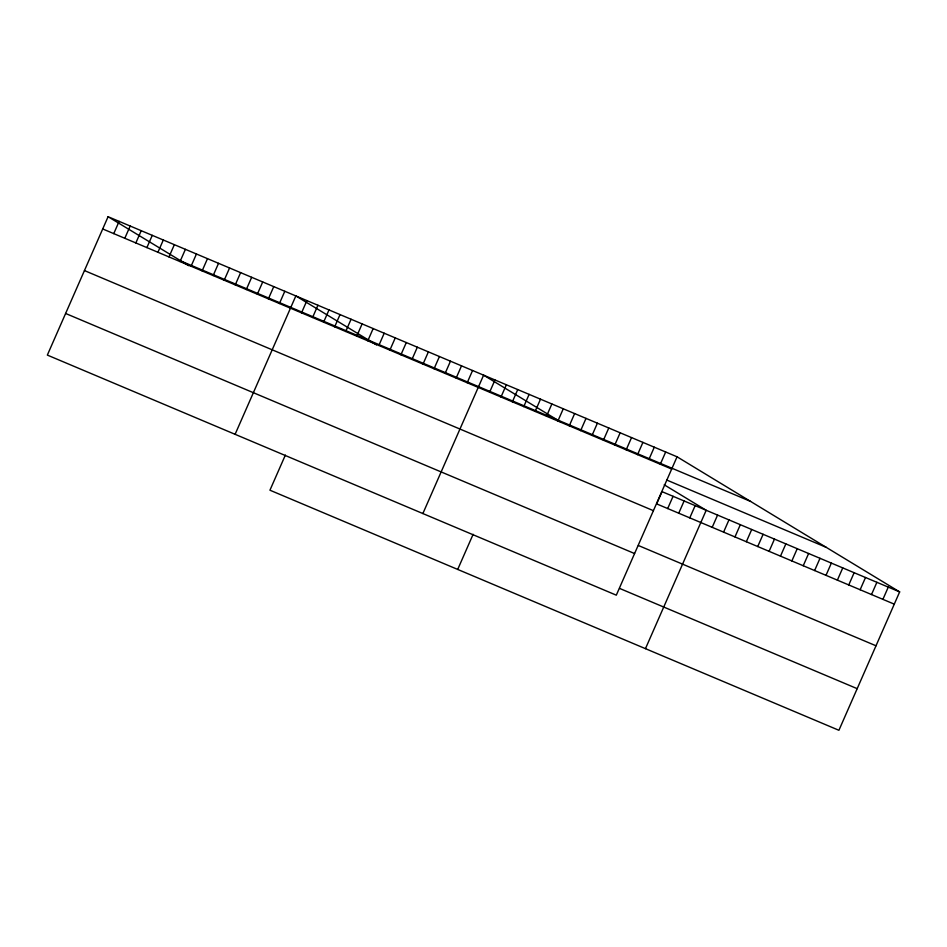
<?xml version="1.0" encoding="UTF-8"?>
<svg xmlns="http://www.w3.org/2000/svg" width="947" height="947" viewBox="0 0 947 947"><rect width="100%" height="100%" fill="white"/><g stroke="black" fill="none" stroke-linecap="round" stroke-linejoin="round"><path stroke-width="1.42" d="M108.088 216.709L47.35 355.089L616.308 595.178L677.058 456.797L108.088 216.709L188.761 265.681M113.758 233.613L119.133 221.373M124.803 238.277L130.177 226.037M135.847 242.941L141.221 230.701M146.892 247.593L152.266 235.353M157.936 252.257L163.31 240.017M168.98 256.921L174.355 244.681M180.025 261.585L185.399 249.333M191.069 266.237L196.443 253.997M202.113 270.901L207.488 258.661M213.158 275.565L218.532 263.325M224.202 280.217L229.576 267.977M235.247 284.881L240.621 272.641M246.291 289.545L251.665 277.305M257.335 294.209L262.71 281.957M268.38 298.861L273.754 286.621M279.424 303.525L284.798 291.285M235.105 434.318L295.843 295.938L376.515 344.909M301.525 312.841L306.899 300.601M312.569 317.505L317.943 305.265M323.614 322.169L328.988 309.929M334.658 326.822L340.032 314.582M285.367 455.081L269.942 490.203L838.912 730.291L899.65 591.911L677.058 456.797M345.702 331.486L351.077 319.246M356.747 336.149L362.121 323.91M367.791 340.813L373.165 328.562M378.836 345.466L384.21 333.226M389.88 350.13L395.254 337.89M400.924 354.794L406.299 342.554M411.969 359.446L417.343 347.206M423.013 364.11L428.387 351.87M434.057 368.774L439.432 356.534M445.102 373.438L450.476 361.186M456.146 378.09L461.52 365.85M467.191 382.754L472.565 370.514M422.871 513.546L483.609 375.166L560.671 421.948M489.611 392.212L494.985 379.972M500.987 397.018L506.361 384.778M512.374 401.824L517.749 389.572M523.75 406.618L529.124 394.378M457.709 569.431L473.121 534.309M535.126 411.424L540.5 399.184M546.502 416.218L551.876 403.978M557.89 421.024L563.264 408.784M569.265 425.83L574.64 413.59M580.641 430.625L586.015 418.385M592.029 435.431L597.403 423.191M603.405 440.237L608.779 427.985M614.781 445.031L620.155 432.791M626.168 449.837L631.542 437.597M637.544 454.643L642.918 442.391M648.92 459.437L654.294 447.197M660.296 464.243L665.67 452.003M667.694 508.551L673.068 496.299M678.739 513.203L684.113 500.963M689.783 517.867L695.157 505.627M645.463 648.659L706.202 510.279L664.226 484.805M712.203 527.325L717.577 515.085M723.591 532.131L728.965 519.891M734.967 536.937L740.341 524.685M746.343 541.731L751.717 529.491M757.73 546.537L763.104 534.297M769.106 551.332L774.48 539.092M780.482 556.138L785.856 543.898M791.858 560.944L797.232 548.704M803.245 565.738L808.62 553.498M814.621 570.544L819.995 558.304M825.997 575.35L831.371 563.098M837.385 580.144L842.759 567.904M848.761 584.95L854.135 572.71M860.136 589.756L865.511 577.504M871.512 594.55L876.886 582.31M882.9 599.356L888.274 587.116M181.552 261.301L750.509 501.389M102.714 228.961L671.683 469.037M666.889 480.105L826.198 547.33M899.65 591.911L662.024 491.647L656.65 503.887L894.276 604.15M84.449 270.582L653.406 510.67M638.385 545.508L876.011 645.783M65.615 313.469L634.585 553.545M619.551 588.395L857.177 688.658"/></g></svg>
